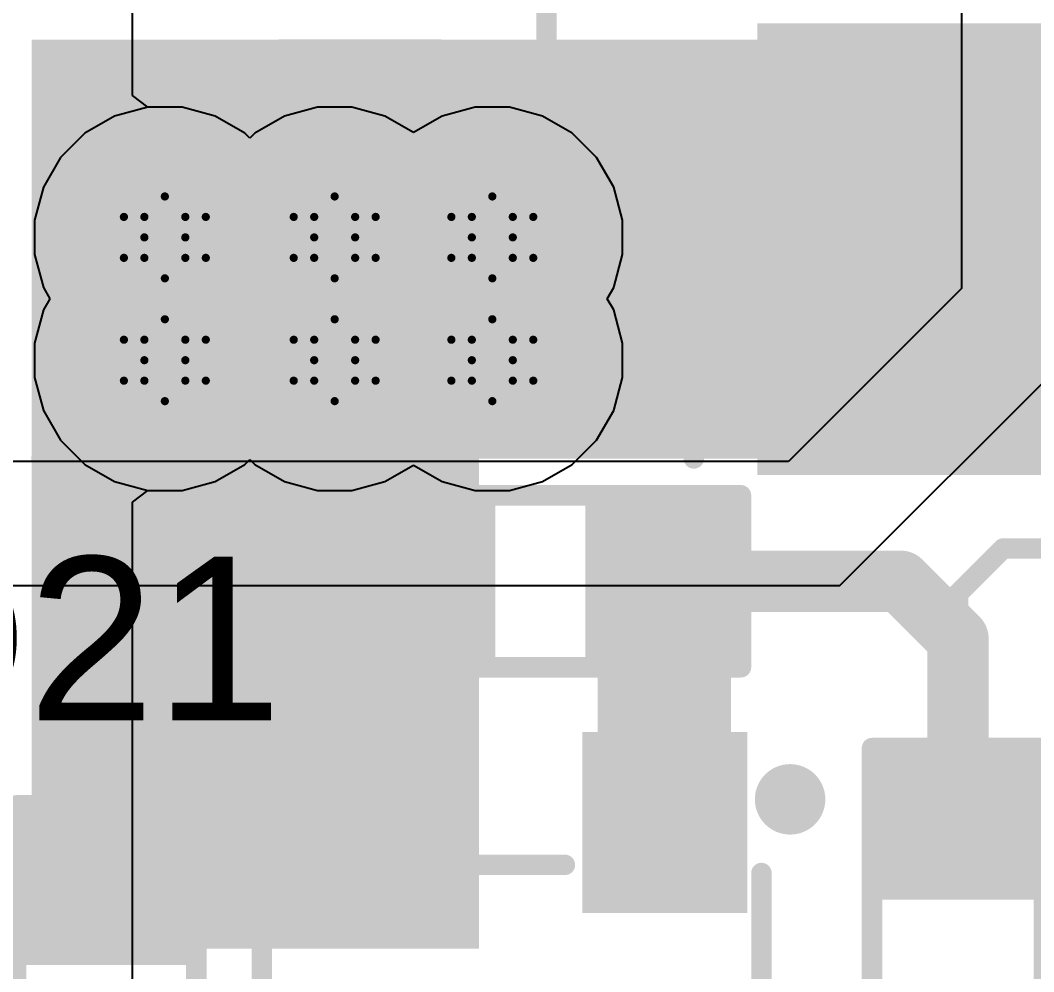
# Model space of a CAD drawing. Header units: inches. Extents: x -3 to 5437, y -3 to 5435.
# Drawn here: x 142.06 to 148.35, y 20.95 to 26.85 of the extents above; entities that cross this region are included whole.
import ezdxf

# ---------------------------------------------------------------- set-up
doc = ezdxf.new("R2010")
doc.units = ezdxf.units.IN
for name, color, linetype in [('Bottom Layer', 5, 'Continuous'), ('Drill Drawing', 1, 'Continuous'), ('GND', 16, 'Continuous'), ('PWR', 76, 'Continuous'), ('Top Layer', 1, 'Continuous'), ('Top Overlay', 2, 'Continuous'), ('Top Paste', 8, 'Continuous'), ('Top Solder', 216, 'Continuous'), ('Via Holes', 16, 'Continuous')]:
    doc.layers.add(name, color=color, linetype=linetype)
doc.styles.add('Arial', font='', dxfattribs={"height": 0.2})
doc.styles.get('Arial').set_extended_font_data('Arial')

# ---------------------------------------------------------------- blocks, each defined once
blk = doc.blocks.new('R___0603_262')
at = {"layer": 'Top Layer'}
for points in [[(-0.381, 0.4445), (-0.381, -0.4445), (-1.143, -0.4445), (-1.143, 0.4445)], [(1.143, 0.4445), (1.143, -0.4445), (0.381, -0.4445), (0.381, 0.4445)]]:
    blk.add_hatch(color=1, dxfattribs=at).paths.add_polyline_path(points)
at = {"layer": 'Top Paste'}
for points in [[(-0.381, 0.4445), (-0.381, -0.4445), (-1.143, -0.4445), (-1.143, 0.4445)], [(1.143, 0.4445), (1.143, -0.4445), (0.381, -0.4445), (0.381, 0.4445)]]:
    blk.add_hatch(color=8, dxfattribs=at).paths.add_polyline_path(points)
at = {"layer": 'Top Solder'}
for points in [[(-0.2794, 0.5461), (-0.2794, -0.5461), (-1.2446, -0.5461), (-1.2446, 0.5461)], [(1.2446, 0.5461), (1.2446, -0.5461), (0.2794, -0.5461), (0.2794, 0.5461)]]:
    blk.add_hatch(color=216, dxfattribs=at).paths.add_polyline_path(points)
at = {"layer": 'Top Overlay'}
for points in [[(-1.2192, -0.5334, 0.127, 0.127, 0), (-1.2192, 0.5334, 0.127, 0.127, 0)], [(1.2192, 0.5334, 0.127, 0.127, 0), (-1.2192, 0.5334, 0.127, 0.127, 0)], [(1.2192, -0.5334, 0.127, 0.127, 0), (1.2192, 0.5334, 0.127, 0.127, 0)], [(1.2192, -0.5334, 0.127, 0.127, 0), (-1.2192, -0.5334, 0.127, 0.127, 0)]]:
    blk.add_lwpolyline(points, format="xyseb", dxfattribs=at)
for points in [[(-1.25095, 0.5334, 0.0635, 0.0635, 1), (-1.18745, 0.5334, 0.0635, 0.0635, 1)], [(-1.25095, 0.5334, 0.0635, 0.0635, 1), (-1.18745, 0.5334, 0.0635, 0.0635, 1)], [(1.18745, 0.5334, 0.0635, 0.0635, 1), (1.25095, 0.5334, 0.0635, 0.0635, 1)], [(1.18745, 0.5334, 0.0635, 0.0635, 1), (1.25095, 0.5334, 0.0635, 0.0635, 1)], [(-1.25095, -0.5334, 0.0635, 0.0635, 1), (-1.18745, -0.5334, 0.0635, 0.0635, 1)], [(-1.25095, -0.5334, 0.0635, 0.0635, 1), (-1.18745, -0.5334, 0.0635, 0.0635, 1)], [(1.18745, -0.5334, 0.0635, 0.0635, 1), (1.25095, -0.5334, 0.0635, 0.0635, 1)], [(1.18745, -0.5334, 0.0635, 0.0635, 1), (1.25095, -0.5334, 0.0635, 0.0635, 1)]]:
    blk.add_lwpolyline(points, format="xyseb", close=True, dxfattribs=at)
blk = doc.blocks.new('S______B______380')
at = {"layer": 'Top Layer'}
for points in [[(-1.143, -0.4445), (-1.143, 0.4445), (-0.381, 0.4445), (-0.381, -0.4445)], [(0.381, -0.4445), (0.381, 0.4445), (1.143, 0.4445), (1.143, -0.4445)]]:
    blk.add_hatch(color=1, dxfattribs=at).paths.add_polyline_path(points)
at = {"layer": 'Top Paste'}
for points in [[(-1.143, -0.4445), (-1.143, 0.4445), (-0.381, 0.4445), (-0.381, -0.4445)], [(0.381, -0.4445), (0.381, 0.4445), (1.143, 0.4445), (1.143, -0.4445)]]:
    blk.add_hatch(color=8, dxfattribs=at).paths.add_polyline_path(points)
at = {"layer": 'Top Solder'}
for points in [[(-1.2446, -0.5461), (-1.2446, 0.5461), (-0.2794, 0.5461), (-0.2794, -0.5461)], [(0.2794, -0.5461), (0.2794, 0.5461), (1.2446, 0.5461), (1.2446, -0.5461)]]:
    blk.add_hatch(color=216, dxfattribs=at).paths.add_polyline_path(points)
at = {"layer": 'Top Overlay'}
for points in [[(-1.27, -0.5588, 0.127, 0.127, 0), (-1.27, 0.5588, 0.127, 0.127, 0)], [(1.27, 0.5588, 0.127, 0.127, 0), (-1.27, 0.5588, 0.127, 0.127, 0)], [(1.27, -0.5588, 0.127, 0.127, 0), (1.27, 0.5588, 0.127, 0.127, 0)], [(1.27, -0.5588, 0.127, 0.127, 0), (-1.27, -0.5588, 0.127, 0.127, 0)]]:
    blk.add_lwpolyline(points, format="xyseb", dxfattribs=at)
for points in [[(-1.30175, 0.5588, 0.0635, 0.0635, 1), (-1.23825, 0.5588, 0.0635, 0.0635, 1)], [(-1.30175, 0.5588, 0.0635, 0.0635, 1), (-1.23825, 0.5588, 0.0635, 0.0635, 1)], [(1.23825, 0.5588, 0.0635, 0.0635, 1), (1.30175, 0.5588, 0.0635, 0.0635, 1)], [(1.23825, 0.5588, 0.0635, 0.0635, 1), (1.30175, 0.5588, 0.0635, 0.0635, 1)], [(-1.30175, -0.5588, 0.0635, 0.0635, 1), (-1.23825, -0.5588, 0.0635, 0.0635, 1)], [(-1.30175, -0.5588, 0.0635, 0.0635, 1), (-1.23825, -0.5588, 0.0635, 0.0635, 1)], [(1.23825, -0.5588, 0.0635, 0.0635, 1), (1.30175, -0.5588, 0.0635, 0.0635, 1)], [(1.23825, -0.5588, 0.0635, 0.0635, 1), (1.30175, -0.5588, 0.0635, 0.0635, 1)]]:
    blk.add_lwpolyline(points, format="xyseb", close=True, dxfattribs=at)
blk = doc.blocks.new('RES_0603_390')
at = {"layer": 'Top Layer'}
for points in [[(-0.381, 0.4445), (-0.381, -0.4445), (-1.143, -0.4445), (-1.143, 0.4445)], [(1.143, 0.4445), (1.143, -0.4445), (0.381, -0.4445), (0.381, 0.4445)]]:
    blk.add_hatch(color=1, dxfattribs=at).paths.add_polyline_path(points)
at = {"layer": 'Top Paste'}
for points in [[(-0.381, 0.4445), (-0.381, -0.4445), (-1.143, -0.4445), (-1.143, 0.4445)], [(1.143, 0.4445), (1.143, -0.4445), (0.381, -0.4445), (0.381, 0.4445)]]:
    blk.add_hatch(color=8, dxfattribs=at).paths.add_polyline_path(points)
at = {"layer": 'Top Solder'}
for points in [[(-0.2794, 0.5461), (-0.2794, -0.5461), (-1.2446, -0.5461), (-1.2446, 0.5461)], [(1.2446, 0.5461), (1.2446, -0.5461), (0.2794, -0.5461), (0.2794, 0.5461)]]:
    blk.add_hatch(color=216, dxfattribs=at).paths.add_polyline_path(points)
at = {"layer": 'Top Overlay'}
for points in [[(-1.2446, 0.5334, 0.127, 0.127, 0), (-1.2446, -0.5334, 0.127, 0.127, 0)], [(1.2446, 0.5334, 0.127, 0.127, 0), (-1.2446, 0.5334, 0.127, 0.127, 0)], [(1.2446, 0.5334, 0.127, 0.127, 0), (1.2446, -0.5334, 0.127, 0.127, 0)], [(1.2446, -0.5334, 0.127, 0.127, 0), (-1.2446, -0.5334, 0.127, 0.127, 0)]]:
    blk.add_lwpolyline(points, format="xyseb", dxfattribs=at)
for points in [[(-1.27635, 0.5334, 0.0635, 0.0635, 1), (-1.21285, 0.5334, 0.0635, 0.0635, 1)], [(-1.27635, 0.5334, 0.0635, 0.0635, 1), (-1.21285, 0.5334, 0.0635, 0.0635, 1)], [(1.21285, 0.5334, 0.0635, 0.0635, 1), (1.27635, 0.5334, 0.0635, 0.0635, 1)], [(1.21285, 0.5334, 0.0635, 0.0635, 1), (1.27635, 0.5334, 0.0635, 0.0635, 1)], [(-1.27635, -0.5334, 0.0635, 0.0635, 1), (-1.21285, -0.5334, 0.0635, 0.0635, 1)], [(-1.27635, -0.5334, 0.0635, 0.0635, 1), (-1.21285, -0.5334, 0.0635, 0.0635, 1)], [(1.21285, -0.5334, 0.0635, 0.0635, 1), (1.27635, -0.5334, 0.0635, 0.0635, 1)], [(1.21285, -0.5334, 0.0635, 0.0635, 1), (1.27635, -0.5334, 0.0635, 0.0635, 1)]]:
    blk.add_lwpolyline(points, format="xyseb", close=True, dxfattribs=at)
blk = doc.blocks.new('SOT_23_394')
at = {"layer": 'Top Layer'}
for points in [[(-0.41, 1.46), (0.41, 1.46), (0.41, 0.54), (-0.41, 0.54)], [(-1.36, -0.54), (-0.54, -0.54), (-0.54, -1.46), (-1.36, -1.46)], [(0.54, -0.54), (1.36, -0.54), (1.36, -1.46), (0.54, -1.46)]]:
    blk.add_hatch(color=1, dxfattribs=at).paths.add_polyline_path(points)
at = {"layer": 'Top Paste'}
for points in [[(-0.41, 1.46), (0.41, 1.46), (0.41, 0.54), (-0.41, 0.54)], [(-1.36, -0.54), (-0.54, -0.54), (-0.54, -1.46), (-1.36, -1.46)], [(0.54, -0.54), (1.36, -0.54), (1.36, -1.46), (0.54, -1.46)]]:
    blk.add_hatch(color=8, dxfattribs=at).paths.add_polyline_path(points)
at = {"layer": 'Top Solder'}
for points in [[(-0.5116, 1.5616), (0.5116, 1.5616), (0.5116, 0.4384), (-0.5116, 0.4384)], [(-1.4616, -0.4384), (-0.4384, -0.4384), (-0.4384, -1.5616), (-1.4616, -1.5616)], [(0.4384, -0.4384), (1.4616, -0.4384), (1.4616, -1.5616), (0.4384, -1.5616)]]:
    blk.add_hatch(color=216, dxfattribs=at).paths.add_polyline_path(points)
at = {"layer": 'Top Overlay'}
for points in [[(-0.6096, 0.7366, 0.127, 0.127, 0), (-1.5494, 0.7366, 0.127, 0.127, 0)], [(-1.5494, 0.7366, 0.127, 0.127, 0), (-1.5494, -0.6858, 0.127, 0.127, 0)], [(1.5494, 0.7366, 0.127, 0.127, 0), (0.6096, 0.7366, 0.127, 0.127, 0)], [(1.5494, 0.7366, 0.127, 0.127, 0), (1.5494, -0.6858, 0.127, 0.127, 0)], [(0.3302, -0.7366, 0.127, 0.127, 0), (-0.3302, -0.7366, 0.127, 0.127, 0)]]:
    blk.add_lwpolyline(points, format="xyseb", dxfattribs=at)
for points in [[(-1.5812, 0.7366, 0.0635, 0.0635, 1), (-1.5176, 0.7366, 0.0635, 0.0635, 1)], [(-1.5812, 0.7366, 0.0635, 0.0635, 1), (-1.5176, 0.7366, 0.0635, 0.0635, 1)], [(-0.6413, 0.7366, 0.0635, 0.0635, 1), (-0.5778, 0.7366, 0.0635, 0.0635, 1)], [(0.5778, 0.7366, 0.0635, 0.0635, 1), (0.6413, 0.7366, 0.0635, 0.0635, 1)], [(1.5176, 0.7366, 0.0635, 0.0635, 1), (1.5812, 0.7366, 0.0635, 0.0635, 1)], [(1.5176, 0.7366, 0.0635, 0.0635, 1), (1.5812, 0.7366, 0.0635, 0.0635, 1)], [(-1.5812, -0.6858, 0.0635, 0.0635, 1), (-1.5176, -0.6858, 0.0635, 0.0635, 1)], [(1.5176, -0.6858, 0.0635, 0.0635, 1), (1.5812, -0.6858, 0.0635, 0.0635, 1)], [(-0.3619, -0.7366, 0.0635, 0.0635, 1), (-0.2984, -0.7366, 0.0635, 0.0635, 1)], [(0.2984, -0.7366, 0.0635, 0.0635, 1), (0.3619, -0.7366, 0.0635, 0.0635, 1)], [(-1.6356, -1.143, 0.254, 0.254, 1), (-1.8188, -1.143, 0.254, 0.254, 1)], [(-1.8823, -1.143, 0.127, 0.127, 1), (-1.7553, -1.143, 0.127, 0.127, 1)], [(-1.6991, -1.143, 0.127, 0.127, 1), (-1.5721, -1.143, 0.127, 0.127, 1)]]:
    blk.add_lwpolyline(points, format="xyseb", close=True, dxfattribs=at)
blk = doc.blocks.new('C__0603_473')
at = {"layer": 'Top Layer'}
for points in [[(-0.381, 0.4445), (-0.381, -0.4445), (-1.143, -0.4445), (-1.143, 0.4445)], [(1.143, 0.4445), (1.143, -0.4445), (0.381, -0.4445), (0.381, 0.4445)]]:
    blk.add_hatch(color=1, dxfattribs=at).paths.add_polyline_path(points)
at = {"layer": 'Top Paste'}
for points in [[(-0.381, 0.4445), (-0.381, -0.4445), (-1.143, -0.4445), (-1.143, 0.4445)], [(1.143, 0.4445), (1.143, -0.4445), (0.381, -0.4445), (0.381, 0.4445)]]:
    blk.add_hatch(color=8, dxfattribs=at).paths.add_polyline_path(points)
at = {"layer": 'Top Solder'}
for points in [[(-0.321, 0.5045), (-0.321, -0.5045), (-1.203, -0.5045), (-1.203, 0.5045)], [(1.203, 0.5045), (1.203, -0.5045), (0.321, -0.5045), (0.321, 0.5045)]]:
    blk.add_hatch(color=216, dxfattribs=at).paths.add_polyline_path(points)
at = {"layer": 'Top Overlay'}
for points in [[(-1.2446, 0.5334, 0.127, 0.127, 0), (-1.2446, -0.5334, 0.127, 0.127, 0)], [(-1.2446, 0.5334, 0.127, 0.127, 0), (-0.4572, 0.5334, 0.127, 0.127, 0)], [(0.4572, 0.5334, 0.127, 0.127, 0), (1.2446, 0.5334, 0.127, 0.127, 0)], [(1.2446, 0.5334, 0.127, 0.127, 0), (1.2446, -0.5334, 0.127, 0.127, 0)], [(-1.2446, -0.5334, 0.127, 0.127, 0), (-0.4572, -0.5334, 0.127, 0.127, 0)], [(0.4572, -0.5334, 0.127, 0.127, 0), (1.2446, -0.5334, 0.127, 0.127, 0)]]:
    blk.add_lwpolyline(points, format="xyseb", dxfattribs=at)
for points in [[(-1.2764, 0.5334, 0.0635, 0.0635, 1), (-1.2128, 0.5334, 0.0635, 0.0635, 1)], [(-1.2764, 0.5334, 0.0635, 0.0635, 1), (-1.2128, 0.5334, 0.0635, 0.0635, 1)], [(-0.4889, 0.5334, 0.0635, 0.0635, 1), (-0.4254, 0.5334, 0.0635, 0.0635, 1)], [(0.4254, 0.5334, 0.0635, 0.0635, 1), (0.4889, 0.5334, 0.0635, 0.0635, 1)], [(1.2128, 0.5334, 0.0635, 0.0635, 1), (1.2764, 0.5334, 0.0635, 0.0635, 1)], [(1.2128, 0.5334, 0.0635, 0.0635, 1), (1.2764, 0.5334, 0.0635, 0.0635, 1)], [(-1.2764, -0.5334, 0.0635, 0.0635, 1), (-1.2128, -0.5334, 0.0635, 0.0635, 1)], [(-1.2764, -0.5334, 0.0635, 0.0635, 1), (-1.2128, -0.5334, 0.0635, 0.0635, 1)], [(-0.4889, -0.5334, 0.0635, 0.0635, 1), (-0.4254, -0.5334, 0.0635, 0.0635, 1)], [(0.4254, -0.5334, 0.0635, 0.0635, 1), (0.4889, -0.5334, 0.0635, 0.0635, 1)], [(1.2128, -0.5334, 0.0635, 0.0635, 1), (1.2764, -0.5334, 0.0635, 0.0635, 1)], [(1.2128, -0.5334, 0.0635, 0.0635, 1), (1.2764, -0.5334, 0.0635, 0.0635, 1)]]:
    blk.add_lwpolyline(points, format="xyseb", close=True, dxfattribs=at)
blk = doc.blocks.new('RVT1E100M0405__475')
at = {"layer": 'Top Layer'}
blk.add_hatch(color=1, dxfattribs=at).paths.add_polyline_path([(-3.1, 0.8), (-0.5, 0.8), (-0.5, -0.8), (-3.1, -0.8)])
at = {"layer": 'Top Paste'}
blk.add_hatch(color=8, dxfattribs=at).paths.add_polyline_path([(-3.1, 0.8), (-0.5, 0.8), (-0.5, -0.8), (-3.1, -0.8)])
at = {"layer": 'Top Solder'}
blk.add_hatch(color=216, dxfattribs=at).paths.add_polyline_path([(-3.2016, 0.9016), (-0.3984, 0.9016), (-0.3984, -0.9016), (-3.2016, -0.9016)])
at = {"layer": 'Top Overlay'}
for points in [[(-0.9398, 2.2098, 0.127, 0.127, 0), (-2.1145, 1.0351, 0.127, 0.127, 0)], [(-0.9398, 2.2098, 0.127, 0.127, 0), (2.159, 2.2098, 0.127, 0.127, 0)], [(-2.7432, 1.651, 0.127, 0.127, 0), (-2.7432, 0.9398, 0.127, 0.127, 0)], [(-3.0988, 1.2954, 0.127, 0.127, 0), (-2.3876, 1.2954, 0.127, 0.127, 0)], [(-2.1145, 1.0351, 0.127, 0.127, 0), (-2.1145, 0.889, 0.127, 0.127, 0)]]:
    blk.add_lwpolyline(points, format="xyseb", dxfattribs=at)
for points in [[(-0.9715, 2.2098, 0.0635, 0.0635, 1), (-0.908, 2.2098, 0.0635, 0.0635, 1)], [(-0.9715, 2.2098, 0.0635, 0.0635, 1), (-0.908, 2.2098, 0.0635, 0.0635, 1)], [(-2.775, 1.651, 0.0635, 0.0635, 1), (-2.7115, 1.651, 0.0635, 0.0635, 1)], [(-3.1305, 1.2954, 0.0635, 0.0635, 1), (-3.0671, 1.2954, 0.0635, 0.0635, 1)], [(-2.4194, 1.2954, 0.0635, 0.0635, 1), (-2.3559, 1.2954, 0.0635, 0.0635, 1)], [(-2.1463, 1.0351, 0.0635, 0.0635, 1), (-2.0828, 1.0351, 0.0635, 0.0635, 1)], [(-2.1463, 1.0351, 0.0635, 0.0635, 1), (-2.0828, 1.0351, 0.0635, 0.0635, 1)], [(-2.775, 0.9398, 0.0635, 0.0635, 1), (-2.7115, 0.9398, 0.0635, 0.0635, 1)], [(-2.1463, 0.889, 0.0635, 0.0635, 1), (-2.0828, 0.889, 0.0635, 0.0635, 1)]]:
    blk.add_lwpolyline(points, format="xyseb", close=True, dxfattribs=at)

msp = doc.modelspace()

# ---------------------------------------------------------------- hatches: boundary and pattern name
at = {"layer": 'Bottom Layer'}
h = msp.add_hatch(color=5, dxfattribs=at)
edge = h.paths.add_edge_path()
edge.add_arc((142.9555, 25.5025), 0.3, 0, 360)
h = msp.add_hatch(color=5, dxfattribs=at)
edge = h.paths.add_edge_path()
edge.add_arc((144.0089, 25.5025), 0.3, 0, 360)
h = msp.add_hatch(color=5, dxfattribs=at)
edge = h.paths.add_edge_path()
edge.add_arc((144.9868, 25.5025), 0.3, 0, 360)
h = msp.add_hatch(color=5, dxfattribs=at)
edge = h.paths.add_edge_path()
edge.add_arc((142.9555, 24.7405), 0.3, 0, 360)
h = msp.add_hatch(color=5, dxfattribs=at)
edge = h.paths.add_edge_path()
edge.add_arc((144.0089, 24.7405), 0.3, 0, 360)
h = msp.add_hatch(color=5, dxfattribs=at)
edge = h.paths.add_edge_path()
edge.add_arc((144.9868, 24.7405), 0.3, 0, 360)
at = {"layer": 'GND'}
h = msp.add_hatch(color=16, dxfattribs=at)
edge = h.paths.add_edge_path()
edge.add_arc((142.9555, 25.5025), 0.3, 0, 360)
h = msp.add_hatch(color=16, dxfattribs=at)
edge = h.paths.add_edge_path()
edge.add_arc((144.0089, 25.5025), 0.3, 0, 360)
h = msp.add_hatch(color=16, dxfattribs=at)
edge = h.paths.add_edge_path()
edge.add_arc((144.9868, 25.5025), 0.3, 0, 360)
h = msp.add_hatch(color=16, dxfattribs=at)
edge = h.paths.add_edge_path()
edge.add_arc((142.9555, 24.7405), 0.3, 0, 360)
h = msp.add_hatch(color=16, dxfattribs=at)
edge = h.paths.add_edge_path()
edge.add_arc((144.0089, 24.7405), 0.3, 0, 360)
h = msp.add_hatch(color=16, dxfattribs=at)
edge = h.paths.add_edge_path()
edge.add_arc((144.9868, 24.7405), 0.3, 0, 360)
at = {"layer": 'PWR'}
h = msp.add_hatch(color=76, dxfattribs=at)
edge = h.paths.add_edge_path()
edge.add_arc((142.9555, 25.5025), 0.3, 0, 360)
h = msp.add_hatch(color=76, dxfattribs=at)
edge = h.paths.add_edge_path()
edge.add_arc((144.0089, 25.5025), 0.3, 0, 360)
h = msp.add_hatch(color=76, dxfattribs=at)
edge = h.paths.add_edge_path()
edge.add_arc((144.9868, 25.5025), 0.3, 0, 360)
h = msp.add_hatch(color=76, dxfattribs=at)
edge = h.paths.add_edge_path()
edge.add_arc((142.9555, 24.7405), 0.3, 0, 360)
h = msp.add_hatch(color=76, dxfattribs=at)
edge = h.paths.add_edge_path()
edge.add_arc((144.0089, 24.7405), 0.3, 0, 360)
h = msp.add_hatch(color=76, dxfattribs=at)
edge = h.paths.add_edge_path()
edge.add_arc((144.9868, 24.7405), 0.3, 0, 360)
at = {"layer": 'Top Layer'}
for points in [[(142.13, 24.1297), (148.3325, 24.1297), (148.3325, 26.7297), (142.13, 26.7297)], [(142.13, 21.0897), (144.9036, 21.0897), (144.9036, 26.6709), (142.13, 26.6709)], [(145.6402, 21.4131), (146.4668, 21.4131), (146.4668, 23.8134), (145.6402, 23.8134)]]:
    msp.add_hatch(color=1, dxfattribs=at).paths.add_polyline_path(points)
h = msp.add_hatch(color=1, dxfattribs=at)
edge = h.paths.add_edge_path()
edge.add_arc((142.9555, 25.5025), 0.3, 0, 360)
h = msp.add_hatch(color=1, dxfattribs=at)
edge = h.paths.add_edge_path()
edge.add_arc((144.0089, 25.5025), 0.3, 0, 360)
h = msp.add_hatch(color=1, dxfattribs=at)
edge = h.paths.add_edge_path()
edge.add_arc((144.9868, 25.5025), 0.3, 0, 360)
h = msp.add_hatch(color=1, dxfattribs=at)
edge = h.paths.add_edge_path()
edge.add_arc((142.9555, 24.7405), 0.3, 0, 360)
h = msp.add_hatch(color=1, dxfattribs=at)
edge = h.paths.add_edge_path()
edge.add_arc((144.0089, 24.7405), 0.3, 0, 360)
h = msp.add_hatch(color=1, dxfattribs=at)
edge = h.paths.add_edge_path()
edge.add_arc((144.9868, 24.7405), 0.3, 0, 360)
at = {"layer": 'Via Holes'}
h = msp.add_hatch(color=7, dxfattribs=at)
edge = h.paths.add_edge_path()
edge.add_arc((142.9555, 25.5025), 0.15, 0, 360)
h = msp.add_hatch(color=7, dxfattribs=at)
edge = h.paths.add_edge_path()
edge.add_arc((144.0089, 25.5025), 0.15, 0, 360)
h = msp.add_hatch(color=7, dxfattribs=at)
edge = h.paths.add_edge_path()
edge.add_arc((144.9868, 25.5025), 0.15, 0, 360)
h = msp.add_hatch(color=7, dxfattribs=at)
edge = h.paths.add_edge_path()
edge.add_arc((142.9555, 24.7405), 0.15, 0, 360)
h = msp.add_hatch(color=7, dxfattribs=at)
edge = h.paths.add_edge_path()
edge.add_arc((144.0089, 24.7405), 0.15, 0, 360)
h = msp.add_hatch(color=7, dxfattribs=at)
edge = h.paths.add_edge_path()
edge.add_arc((144.9868, 24.7405), 0.15, 0, 360)

# ---------------------------------------------------------------- linework, layer by layer
at = {"layer": 'Bottom Layer'}
for p, q in [((142.7546, 26.3831), (142.7546, 33.7392)), ((142.8492, 26.3105), (142.7546, 26.3831)), ((143.0619, 26.3105), (142.8492, 26.3105)), ((143.2674, 26.2554), (143.0619, 26.3105)), ((143.9025, 26.3105), (143.697, 26.2554)), ((144.1152, 26.3105), (143.9025, 26.3105)), ((144.3207, 26.2554), (144.1152, 26.3105)), ((144.8804, 26.3105), (144.6749, 26.2554)), ((145.0931, 26.3105), (144.8804, 26.3105)), ((145.2986, 26.2554), (145.0931, 26.3105)), ((143.4517, 26.149), (143.2674, 26.2554)), ((143.697, 26.2554), (143.5127, 26.149)), ((144.4978, 26.1532), (144.3207, 26.2554)), ((144.6749, 26.2554), (144.4978, 26.1532)), ((145.4829, 26.149), (145.2986, 26.2554)), ((143.4822, 26.1185), (143.4517, 26.149)), ((143.5127, 26.149), (143.4822, 26.1185)), ((145.6333, 25.9986), (145.4829, 26.149)), ((145.7397, 25.8144), (145.6333, 25.9986)), ((145.7948, 25.6088), (145.7397, 25.8144)), ((145.7948, 25.3961), (145.7948, 25.6088)), ((145.7397, 25.1906), (145.7948, 25.3961)), ((145.6998, 25.1215), (145.7397, 25.1906)), ((145.7397, 25.0524), (145.6998, 25.1215)), ((145.7948, 24.8468), (145.7397, 25.0524)), ((145.7948, 24.6341), (145.7948, 24.8468)), ((145.7397, 24.4286), (145.7948, 24.6341)), ((145.6333, 24.2444), (145.7397, 24.4286)), ((145.4829, 24.0939), (145.6333, 24.2444)), ((143.2674, 23.9875), (143.4517, 24.0939)), ((143.4517, 24.0939), (143.4822, 24.1245)), ((143.4822, 24.1245), (143.5127, 24.0939)), ((143.5127, 24.0939), (143.697, 23.9875)), ((144.3207, 23.9875), (144.4978, 24.0898)), ((144.4978, 24.0898), (144.6749, 23.9875)), ((145.2986, 23.9875), (145.4829, 24.0939)), ((143.0619, 23.9325), (143.2674, 23.9875)), ((143.697, 23.9875), (143.9025, 23.9325)), ((144.1152, 23.9325), (144.3207, 23.9875)), ((144.6749, 23.9875), (144.8804, 23.9325)), ((145.0931, 23.9325), (145.2986, 23.9875)), ((142.7546, 23.8599), (142.8492, 23.9325)), ((142.8492, 23.9325), (143.0619, 23.9325)), ((143.9025, 23.9325), (144.1152, 23.9325)), ((144.8804, 23.9325), (145.0931, 23.9325)), ((142.7546, 19.2513), (142.7546, 23.8599))]:
    msp.add_line(p, q, dxfattribs=at)
at = {"layer": 'Drill Drawing'}
for points in [[(142.8285, 25.6295, 0.0508, 0.0508, 0), (142.9555, 25.7565, 0.0508, 0.0508, 0)], [(142.9555, 25.7565, 0.0508, 0.0508, 0), (143.0825, 25.6295, 0.0508, 0.0508, 0)], [(143.8819, 25.6295, 0.0508, 0.0508, 0), (144.0089, 25.7565, 0.0508, 0.0508, 0)], [(144.0089, 25.7565, 0.0508, 0.0508, 0), (144.1359, 25.6295, 0.0508, 0.0508, 0)], [(144.8598, 25.6295, 0.0508, 0.0508, 0), (144.9868, 25.7565, 0.0508, 0.0508, 0)], [(144.9868, 25.7565, 0.0508, 0.0508, 0), (145.1138, 25.6295, 0.0508, 0.0508, 0)], [(142.7015, 25.6295, 0.0508, 0.0508, 0), (142.8285, 25.5025, 0.0508, 0.0508, 0)], [(142.7015, 25.6295, 0.0508, 0.0508, 0), (142.8285, 25.6295, 0.0508, 0.0508, 0)], [(143.0825, 25.6295, 0.0508, 0.0508, 0), (143.2095, 25.6295, 0.0508, 0.0508, 0)], [(143.0825, 25.5025, 0.0508, 0.0508, 0), (143.2095, 25.6295, 0.0508, 0.0508, 0)], [(143.7549, 25.6295, 0.0508, 0.0508, 0), (143.8819, 25.5025, 0.0508, 0.0508, 0)], [(143.7549, 25.6295, 0.0508, 0.0508, 0), (143.8819, 25.6295, 0.0508, 0.0508, 0)], [(144.1359, 25.6295, 0.0508, 0.0508, 0), (144.2629, 25.6295, 0.0508, 0.0508, 0)], [(144.1359, 25.5025, 0.0508, 0.0508, 0), (144.2629, 25.6295, 0.0508, 0.0508, 0)], [(144.7328, 25.6295, 0.0508, 0.0508, 0), (144.8598, 25.5025, 0.0508, 0.0508, 0)], [(144.7328, 25.6295, 0.0508, 0.0508, 0), (144.8598, 25.6295, 0.0508, 0.0508, 0)], [(145.1138, 25.6295, 0.0508, 0.0508, 0), (145.2408, 25.6295, 0.0508, 0.0508, 0)], [(145.1138, 25.5025, 0.0508, 0.0508, 0), (145.2408, 25.6295, 0.0508, 0.0508, 0)], [(142.7015, 25.3755, 0.0508, 0.0508, 0), (142.8285, 25.5025, 0.0508, 0.0508, 0)], [(143.0825, 25.5025, 0.0508, 0.0508, 0), (143.2095, 25.3755, 0.0508, 0.0508, 0)], [(143.7549, 25.3755, 0.0508, 0.0508, 0), (143.8819, 25.5025, 0.0508, 0.0508, 0)], [(144.1359, 25.5025, 0.0508, 0.0508, 0), (144.2629, 25.3755, 0.0508, 0.0508, 0)], [(144.7328, 25.3755, 0.0508, 0.0508, 0), (144.8598, 25.5025, 0.0508, 0.0508, 0)], [(145.1138, 25.5025, 0.0508, 0.0508, 0), (145.2408, 25.3755, 0.0508, 0.0508, 0)], [(142.7015, 25.3755, 0.0508, 0.0508, 0), (142.8285, 25.3755, 0.0508, 0.0508, 0)], [(142.8285, 25.3755, 0.0508, 0.0508, 0), (142.9555, 25.2485, 0.0508, 0.0508, 0)], [(142.9555, 25.2485, 0.0508, 0.0508, 0), (143.0825, 25.3755, 0.0508, 0.0508, 0)], [(143.0825, 25.3755, 0.0508, 0.0508, 0), (143.2095, 25.3755, 0.0508, 0.0508, 0)], [(143.7549, 25.3755, 0.0508, 0.0508, 0), (143.8819, 25.3755, 0.0508, 0.0508, 0)], [(143.8819, 25.3755, 0.0508, 0.0508, 0), (144.0089, 25.2485, 0.0508, 0.0508, 0)], [(144.0089, 25.2485, 0.0508, 0.0508, 0), (144.1359, 25.3755, 0.0508, 0.0508, 0)], [(144.1359, 25.3755, 0.0508, 0.0508, 0), (144.2629, 25.3755, 0.0508, 0.0508, 0)], [(144.7328, 25.3755, 0.0508, 0.0508, 0), (144.8598, 25.3755, 0.0508, 0.0508, 0)], [(144.8598, 25.3755, 0.0508, 0.0508, 0), (144.9868, 25.2485, 0.0508, 0.0508, 0)], [(144.9868, 25.2485, 0.0508, 0.0508, 0), (145.1138, 25.3755, 0.0508, 0.0508, 0)], [(145.1138, 25.3755, 0.0508, 0.0508, 0), (145.2408, 25.3755, 0.0508, 0.0508, 0)], [(142.8285, 24.8675, 0.0508, 0.0508, 0), (142.9555, 24.9945, 0.0508, 0.0508, 0)], [(142.9555, 24.9945, 0.0508, 0.0508, 0), (143.0825, 24.8675, 0.0508, 0.0508, 0)], [(143.8819, 24.8675, 0.0508, 0.0508, 0), (144.0089, 24.9945, 0.0508, 0.0508, 0)], [(144.0089, 24.9945, 0.0508, 0.0508, 0), (144.1359, 24.8675, 0.0508, 0.0508, 0)], [(144.8598, 24.8675, 0.0508, 0.0508, 0), (144.9868, 24.9945, 0.0508, 0.0508, 0)], [(144.9868, 24.9945, 0.0508, 0.0508, 0), (145.1138, 24.8675, 0.0508, 0.0508, 0)], [(142.7015, 24.8675, 0.0508, 0.0508, 0), (142.8285, 24.7405, 0.0508, 0.0508, 0)], [(142.7015, 24.8675, 0.0508, 0.0508, 0), (142.8285, 24.8675, 0.0508, 0.0508, 0)], [(143.0825, 24.8675, 0.0508, 0.0508, 0), (143.2095, 24.8675, 0.0508, 0.0508, 0)], [(143.0825, 24.7405, 0.0508, 0.0508, 0), (143.2095, 24.8675, 0.0508, 0.0508, 0)], [(143.7549, 24.8675, 0.0508, 0.0508, 0), (143.8819, 24.7405, 0.0508, 0.0508, 0)], [(143.7549, 24.8675, 0.0508, 0.0508, 0), (143.8819, 24.8675, 0.0508, 0.0508, 0)], [(144.1359, 24.8675, 0.0508, 0.0508, 0), (144.2629, 24.8675, 0.0508, 0.0508, 0)], [(144.1359, 24.7405, 0.0508, 0.0508, 0), (144.2629, 24.8675, 0.0508, 0.0508, 0)], [(144.7328, 24.8675, 0.0508, 0.0508, 0), (144.8598, 24.7405, 0.0508, 0.0508, 0)], [(144.7328, 24.8675, 0.0508, 0.0508, 0), (144.8598, 24.8675, 0.0508, 0.0508, 0)], [(145.1138, 24.8675, 0.0508, 0.0508, 0), (145.2408, 24.8675, 0.0508, 0.0508, 0)], [(145.1138, 24.7405, 0.0508, 0.0508, 0), (145.2408, 24.8675, 0.0508, 0.0508, 0)], [(142.7015, 24.6135, 0.0508, 0.0508, 0), (142.8285, 24.7405, 0.0508, 0.0508, 0)], [(143.0825, 24.7405, 0.0508, 0.0508, 0), (143.2095, 24.6135, 0.0508, 0.0508, 0)], [(143.7549, 24.6135, 0.0508, 0.0508, 0), (143.8819, 24.7405, 0.0508, 0.0508, 0)], [(144.1359, 24.7405, 0.0508, 0.0508, 0), (144.2629, 24.6135, 0.0508, 0.0508, 0)], [(144.7328, 24.6135, 0.0508, 0.0508, 0), (144.8598, 24.7405, 0.0508, 0.0508, 0)], [(145.1138, 24.7405, 0.0508, 0.0508, 0), (145.2408, 24.6135, 0.0508, 0.0508, 0)], [(142.7015, 24.6135, 0.0508, 0.0508, 0), (142.8285, 24.6135, 0.0508, 0.0508, 0)], [(142.8285, 24.6135, 0.0508, 0.0508, 0), (142.9555, 24.4865, 0.0508, 0.0508, 0)], [(142.9555, 24.4865, 0.0508, 0.0508, 0), (143.0825, 24.6135, 0.0508, 0.0508, 0)], [(143.0825, 24.6135, 0.0508, 0.0508, 0), (143.2095, 24.6135, 0.0508, 0.0508, 0)], [(143.7549, 24.6135, 0.0508, 0.0508, 0), (143.8819, 24.6135, 0.0508, 0.0508, 0)], [(143.8819, 24.6135, 0.0508, 0.0508, 0), (144.0089, 24.4865, 0.0508, 0.0508, 0)], [(144.0089, 24.4865, 0.0508, 0.0508, 0), (144.1359, 24.6135, 0.0508, 0.0508, 0)], [(144.1359, 24.6135, 0.0508, 0.0508, 0), (144.2629, 24.6135, 0.0508, 0.0508, 0)], [(144.7328, 24.6135, 0.0508, 0.0508, 0), (144.8598, 24.6135, 0.0508, 0.0508, 0)], [(144.8598, 24.6135, 0.0508, 0.0508, 0), (144.9868, 24.4865, 0.0508, 0.0508, 0)], [(144.9868, 24.4865, 0.0508, 0.0508, 0), (145.1138, 24.6135, 0.0508, 0.0508, 0)], [(145.1138, 24.6135, 0.0508, 0.0508, 0), (145.2408, 24.6135, 0.0508, 0.0508, 0)]]:
    msp.add_lwpolyline(points, format="xyseb", dxfattribs=at)
for points in [[(142.9428, 25.7565, 0.0254, 0.0254, 1), (142.9682, 25.7565, 0.0254, 0.0254, 1)], [(142.9428, 25.7565, 0.0254, 0.0254, 1), (142.9682, 25.7565, 0.0254, 0.0254, 1)], [(143.9962, 25.7565, 0.0254, 0.0254, 1), (144.0216, 25.7565, 0.0254, 0.0254, 1)], [(143.9962, 25.7565, 0.0254, 0.0254, 1), (144.0216, 25.7565, 0.0254, 0.0254, 1)], [(144.9741, 25.7565, 0.0254, 0.0254, 1), (144.9995, 25.7565, 0.0254, 0.0254, 1)], [(144.9741, 25.7565, 0.0254, 0.0254, 1), (144.9995, 25.7565, 0.0254, 0.0254, 1)], [(142.6888, 25.6295, 0.0254, 0.0254, 1), (142.7142, 25.6295, 0.0254, 0.0254, 1)], [(142.6888, 25.6295, 0.0254, 0.0254, 1), (142.7142, 25.6295, 0.0254, 0.0254, 1)], [(142.8158, 25.6295, 0.0254, 0.0254, 1), (142.8412, 25.6295, 0.0254, 0.0254, 1)], [(142.8158, 25.6295, 0.0254, 0.0254, 1), (142.8412, 25.6295, 0.0254, 0.0254, 1)], [(143.0698, 25.6295, 0.0254, 0.0254, 1), (143.0952, 25.6295, 0.0254, 0.0254, 1)], [(143.0698, 25.6295, 0.0254, 0.0254, 1), (143.0952, 25.6295, 0.0254, 0.0254, 1)], [(143.1968, 25.6295, 0.0254, 0.0254, 1), (143.2222, 25.6295, 0.0254, 0.0254, 1)], [(143.1968, 25.6295, 0.0254, 0.0254, 1), (143.2222, 25.6295, 0.0254, 0.0254, 1)], [(143.7422, 25.6295, 0.0254, 0.0254, 1), (143.7676, 25.6295, 0.0254, 0.0254, 1)], [(143.7422, 25.6295, 0.0254, 0.0254, 1), (143.7676, 25.6295, 0.0254, 0.0254, 1)], [(143.8692, 25.6295, 0.0254, 0.0254, 1), (143.8946, 25.6295, 0.0254, 0.0254, 1)], [(143.8692, 25.6295, 0.0254, 0.0254, 1), (143.8946, 25.6295, 0.0254, 0.0254, 1)], [(144.1232, 25.6295, 0.0254, 0.0254, 1), (144.1486, 25.6295, 0.0254, 0.0254, 1)], [(144.1232, 25.6295, 0.0254, 0.0254, 1), (144.1486, 25.6295, 0.0254, 0.0254, 1)], [(144.2502, 25.6295, 0.0254, 0.0254, 1), (144.2756, 25.6295, 0.0254, 0.0254, 1)], [(144.2502, 25.6295, 0.0254, 0.0254, 1), (144.2756, 25.6295, 0.0254, 0.0254, 1)], [(144.7201, 25.6295, 0.0254, 0.0254, 1), (144.7455, 25.6295, 0.0254, 0.0254, 1)], [(144.7201, 25.6295, 0.0254, 0.0254, 1), (144.7455, 25.6295, 0.0254, 0.0254, 1)], [(144.8471, 25.6295, 0.0254, 0.0254, 1), (144.8725, 25.6295, 0.0254, 0.0254, 1)], [(144.8471, 25.6295, 0.0254, 0.0254, 1), (144.8725, 25.6295, 0.0254, 0.0254, 1)], [(145.1011, 25.6295, 0.0254, 0.0254, 1), (145.1265, 25.6295, 0.0254, 0.0254, 1)], [(145.1011, 25.6295, 0.0254, 0.0254, 1), (145.1265, 25.6295, 0.0254, 0.0254, 1)], [(145.2281, 25.6295, 0.0254, 0.0254, 1), (145.2535, 25.6295, 0.0254, 0.0254, 1)], [(145.2281, 25.6295, 0.0254, 0.0254, 1), (145.2535, 25.6295, 0.0254, 0.0254, 1)], [(142.8158, 25.5025, 0.0254, 0.0254, 1), (142.8412, 25.5025, 0.0254, 0.0254, 1)], [(142.8158, 25.5025, 0.0254, 0.0254, 1), (142.8412, 25.5025, 0.0254, 0.0254, 1)], [(143.0698, 25.5025, 0.0254, 0.0254, 1), (143.0952, 25.5025, 0.0254, 0.0254, 1)], [(143.0698, 25.5025, 0.0254, 0.0254, 1), (143.0952, 25.5025, 0.0254, 0.0254, 1)], [(143.8692, 25.5025, 0.0254, 0.0254, 1), (143.8946, 25.5025, 0.0254, 0.0254, 1)], [(143.8692, 25.5025, 0.0254, 0.0254, 1), (143.8946, 25.5025, 0.0254, 0.0254, 1)], [(144.1232, 25.5025, 0.0254, 0.0254, 1), (144.1486, 25.5025, 0.0254, 0.0254, 1)], [(144.1232, 25.5025, 0.0254, 0.0254, 1), (144.1486, 25.5025, 0.0254, 0.0254, 1)], [(144.8471, 25.5025, 0.0254, 0.0254, 1), (144.8725, 25.5025, 0.0254, 0.0254, 1)], [(144.8471, 25.5025, 0.0254, 0.0254, 1), (144.8725, 25.5025, 0.0254, 0.0254, 1)], [(145.1011, 25.5025, 0.0254, 0.0254, 1), (145.1265, 25.5025, 0.0254, 0.0254, 1)], [(145.1011, 25.5025, 0.0254, 0.0254, 1), (145.1265, 25.5025, 0.0254, 0.0254, 1)], [(142.6888, 25.3755, 0.0254, 0.0254, 1), (142.7142, 25.3755, 0.0254, 0.0254, 1)], [(142.6888, 25.3755, 0.0254, 0.0254, 1), (142.7142, 25.3755, 0.0254, 0.0254, 1)], [(142.8158, 25.3755, 0.0254, 0.0254, 1), (142.8412, 25.3755, 0.0254, 0.0254, 1)], [(142.8158, 25.3755, 0.0254, 0.0254, 1), (142.8412, 25.3755, 0.0254, 0.0254, 1)], [(143.0698, 25.3755, 0.0254, 0.0254, 1), (143.0952, 25.3755, 0.0254, 0.0254, 1)], [(143.0698, 25.3755, 0.0254, 0.0254, 1), (143.0952, 25.3755, 0.0254, 0.0254, 1)], [(143.1968, 25.3755, 0.0254, 0.0254, 1), (143.2222, 25.3755, 0.0254, 0.0254, 1)], [(143.1968, 25.3755, 0.0254, 0.0254, 1), (143.2222, 25.3755, 0.0254, 0.0254, 1)], [(143.7422, 25.3755, 0.0254, 0.0254, 1), (143.7676, 25.3755, 0.0254, 0.0254, 1)], [(143.7422, 25.3755, 0.0254, 0.0254, 1), (143.7676, 25.3755, 0.0254, 0.0254, 1)], [(143.8692, 25.3755, 0.0254, 0.0254, 1), (143.8946, 25.3755, 0.0254, 0.0254, 1)], [(143.8692, 25.3755, 0.0254, 0.0254, 1), (143.8946, 25.3755, 0.0254, 0.0254, 1)], [(144.1232, 25.3755, 0.0254, 0.0254, 1), (144.1486, 25.3755, 0.0254, 0.0254, 1)], [(144.1232, 25.3755, 0.0254, 0.0254, 1), (144.1486, 25.3755, 0.0254, 0.0254, 1)], [(144.2502, 25.3755, 0.0254, 0.0254, 1), (144.2756, 25.3755, 0.0254, 0.0254, 1)], [(144.2502, 25.3755, 0.0254, 0.0254, 1), (144.2756, 25.3755, 0.0254, 0.0254, 1)], [(144.7201, 25.3755, 0.0254, 0.0254, 1), (144.7455, 25.3755, 0.0254, 0.0254, 1)], [(144.7201, 25.3755, 0.0254, 0.0254, 1), (144.7455, 25.3755, 0.0254, 0.0254, 1)], [(144.8471, 25.3755, 0.0254, 0.0254, 1), (144.8725, 25.3755, 0.0254, 0.0254, 1)], [(144.8471, 25.3755, 0.0254, 0.0254, 1), (144.8725, 25.3755, 0.0254, 0.0254, 1)], [(145.1011, 25.3755, 0.0254, 0.0254, 1), (145.1265, 25.3755, 0.0254, 0.0254, 1)], [(145.1011, 25.3755, 0.0254, 0.0254, 1), (145.1265, 25.3755, 0.0254, 0.0254, 1)], [(145.2281, 25.3755, 0.0254, 0.0254, 1), (145.2535, 25.3755, 0.0254, 0.0254, 1)], [(145.2281, 25.3755, 0.0254, 0.0254, 1), (145.2535, 25.3755, 0.0254, 0.0254, 1)], [(142.9428, 25.2485, 0.0254, 0.0254, 1), (142.9682, 25.2485, 0.0254, 0.0254, 1)], [(142.9428, 25.2485, 0.0254, 0.0254, 1), (142.9682, 25.2485, 0.0254, 0.0254, 1)], [(143.9962, 25.2485, 0.0254, 0.0254, 1), (144.0216, 25.2485, 0.0254, 0.0254, 1)], [(143.9962, 25.2485, 0.0254, 0.0254, 1), (144.0216, 25.2485, 0.0254, 0.0254, 1)], [(144.9741, 25.2485, 0.0254, 0.0254, 1), (144.9995, 25.2485, 0.0254, 0.0254, 1)], [(144.9741, 25.2485, 0.0254, 0.0254, 1), (144.9995, 25.2485, 0.0254, 0.0254, 1)], [(142.9428, 24.9945, 0.0254, 0.0254, 1), (142.9682, 24.9945, 0.0254, 0.0254, 1)], [(142.9428, 24.9945, 0.0254, 0.0254, 1), (142.9682, 24.9945, 0.0254, 0.0254, 1)], [(143.9962, 24.9945, 0.0254, 0.0254, 1), (144.0216, 24.9945, 0.0254, 0.0254, 1)], [(143.9962, 24.9945, 0.0254, 0.0254, 1), (144.0216, 24.9945, 0.0254, 0.0254, 1)], [(144.9741, 24.9945, 0.0254, 0.0254, 1), (144.9995, 24.9945, 0.0254, 0.0254, 1)], [(144.9741, 24.9945, 0.0254, 0.0254, 1), (144.9995, 24.9945, 0.0254, 0.0254, 1)], [(142.6888, 24.8675, 0.0254, 0.0254, 1), (142.7142, 24.8675, 0.0254, 0.0254, 1)], [(142.6888, 24.8675, 0.0254, 0.0254, 1), (142.7142, 24.8675, 0.0254, 0.0254, 1)], [(142.8158, 24.8675, 0.0254, 0.0254, 1), (142.8412, 24.8675, 0.0254, 0.0254, 1)], [(142.8158, 24.8675, 0.0254, 0.0254, 1), (142.8412, 24.8675, 0.0254, 0.0254, 1)], [(143.0698, 24.8675, 0.0254, 0.0254, 1), (143.0952, 24.8675, 0.0254, 0.0254, 1)], [(143.0698, 24.8675, 0.0254, 0.0254, 1), (143.0952, 24.8675, 0.0254, 0.0254, 1)], [(143.1968, 24.8675, 0.0254, 0.0254, 1), (143.2222, 24.8675, 0.0254, 0.0254, 1)], [(143.1968, 24.8675, 0.0254, 0.0254, 1), (143.2222, 24.8675, 0.0254, 0.0254, 1)], [(143.7422, 24.8675, 0.0254, 0.0254, 1), (143.7676, 24.8675, 0.0254, 0.0254, 1)], [(143.7422, 24.8675, 0.0254, 0.0254, 1), (143.7676, 24.8675, 0.0254, 0.0254, 1)], [(143.8692, 24.8675, 0.0254, 0.0254, 1), (143.8946, 24.8675, 0.0254, 0.0254, 1)], [(143.8692, 24.8675, 0.0254, 0.0254, 1), (143.8946, 24.8675, 0.0254, 0.0254, 1)], [(144.1232, 24.8675, 0.0254, 0.0254, 1), (144.1486, 24.8675, 0.0254, 0.0254, 1)], [(144.1232, 24.8675, 0.0254, 0.0254, 1), (144.1486, 24.8675, 0.0254, 0.0254, 1)], [(144.2502, 24.8675, 0.0254, 0.0254, 1), (144.2756, 24.8675, 0.0254, 0.0254, 1)], [(144.2502, 24.8675, 0.0254, 0.0254, 1), (144.2756, 24.8675, 0.0254, 0.0254, 1)], [(144.7201, 24.8675, 0.0254, 0.0254, 1), (144.7455, 24.8675, 0.0254, 0.0254, 1)], [(144.7201, 24.8675, 0.0254, 0.0254, 1), (144.7455, 24.8675, 0.0254, 0.0254, 1)], [(144.8471, 24.8675, 0.0254, 0.0254, 1), (144.8725, 24.8675, 0.0254, 0.0254, 1)], [(144.8471, 24.8675, 0.0254, 0.0254, 1), (144.8725, 24.8675, 0.0254, 0.0254, 1)], [(145.1011, 24.8675, 0.0254, 0.0254, 1), (145.1265, 24.8675, 0.0254, 0.0254, 1)], [(145.1011, 24.8675, 0.0254, 0.0254, 1), (145.1265, 24.8675, 0.0254, 0.0254, 1)], [(145.2281, 24.8675, 0.0254, 0.0254, 1), (145.2535, 24.8675, 0.0254, 0.0254, 1)], [(145.2281, 24.8675, 0.0254, 0.0254, 1), (145.2535, 24.8675, 0.0254, 0.0254, 1)], [(142.8158, 24.7405, 0.0254, 0.0254, 1), (142.8412, 24.7405, 0.0254, 0.0254, 1)], [(142.8158, 24.7405, 0.0254, 0.0254, 1), (142.8412, 24.7405, 0.0254, 0.0254, 1)], [(143.0698, 24.7405, 0.0254, 0.0254, 1), (143.0952, 24.7405, 0.0254, 0.0254, 1)], [(143.0698, 24.7405, 0.0254, 0.0254, 1), (143.0952, 24.7405, 0.0254, 0.0254, 1)], [(143.8692, 24.7405, 0.0254, 0.0254, 1), (143.8946, 24.7405, 0.0254, 0.0254, 1)], [(143.8692, 24.7405, 0.0254, 0.0254, 1), (143.8946, 24.7405, 0.0254, 0.0254, 1)], [(144.1232, 24.7405, 0.0254, 0.0254, 1), (144.1486, 24.7405, 0.0254, 0.0254, 1)], [(144.1232, 24.7405, 0.0254, 0.0254, 1), (144.1486, 24.7405, 0.0254, 0.0254, 1)], [(144.8471, 24.7405, 0.0254, 0.0254, 1), (144.8725, 24.7405, 0.0254, 0.0254, 1)], [(144.8471, 24.7405, 0.0254, 0.0254, 1), (144.8725, 24.7405, 0.0254, 0.0254, 1)], [(145.1011, 24.7405, 0.0254, 0.0254, 1), (145.1265, 24.7405, 0.0254, 0.0254, 1)], [(145.1011, 24.7405, 0.0254, 0.0254, 1), (145.1265, 24.7405, 0.0254, 0.0254, 1)], [(142.6888, 24.6135, 0.0254, 0.0254, 1), (142.7142, 24.6135, 0.0254, 0.0254, 1)], [(142.6888, 24.6135, 0.0254, 0.0254, 1), (142.7142, 24.6135, 0.0254, 0.0254, 1)], [(142.8158, 24.6135, 0.0254, 0.0254, 1), (142.8412, 24.6135, 0.0254, 0.0254, 1)], [(142.8158, 24.6135, 0.0254, 0.0254, 1), (142.8412, 24.6135, 0.0254, 0.0254, 1)], [(143.0698, 24.6135, 0.0254, 0.0254, 1), (143.0952, 24.6135, 0.0254, 0.0254, 1)], [(143.0698, 24.6135, 0.0254, 0.0254, 1), (143.0952, 24.6135, 0.0254, 0.0254, 1)], [(143.1968, 24.6135, 0.0254, 0.0254, 1), (143.2222, 24.6135, 0.0254, 0.0254, 1)], [(143.1968, 24.6135, 0.0254, 0.0254, 1), (143.2222, 24.6135, 0.0254, 0.0254, 1)], [(143.7422, 24.6135, 0.0254, 0.0254, 1), (143.7676, 24.6135, 0.0254, 0.0254, 1)], [(143.7422, 24.6135, 0.0254, 0.0254, 1), (143.7676, 24.6135, 0.0254, 0.0254, 1)], [(143.8692, 24.6135, 0.0254, 0.0254, 1), (143.8946, 24.6135, 0.0254, 0.0254, 1)], [(143.8692, 24.6135, 0.0254, 0.0254, 1), (143.8946, 24.6135, 0.0254, 0.0254, 1)], [(144.1232, 24.6135, 0.0254, 0.0254, 1), (144.1486, 24.6135, 0.0254, 0.0254, 1)], [(144.1232, 24.6135, 0.0254, 0.0254, 1), (144.1486, 24.6135, 0.0254, 0.0254, 1)], [(144.2502, 24.6135, 0.0254, 0.0254, 1), (144.2756, 24.6135, 0.0254, 0.0254, 1)], [(144.2502, 24.6135, 0.0254, 0.0254, 1), (144.2756, 24.6135, 0.0254, 0.0254, 1)], [(144.7201, 24.6135, 0.0254, 0.0254, 1), (144.7455, 24.6135, 0.0254, 0.0254, 1)], [(144.7201, 24.6135, 0.0254, 0.0254, 1), (144.7455, 24.6135, 0.0254, 0.0254, 1)], [(144.8471, 24.6135, 0.0254, 0.0254, 1), (144.8725, 24.6135, 0.0254, 0.0254, 1)], [(144.8471, 24.6135, 0.0254, 0.0254, 1), (144.8725, 24.6135, 0.0254, 0.0254, 1)], [(145.1011, 24.6135, 0.0254, 0.0254, 1), (145.1265, 24.6135, 0.0254, 0.0254, 1)], [(145.1011, 24.6135, 0.0254, 0.0254, 1), (145.1265, 24.6135, 0.0254, 0.0254, 1)], [(145.2281, 24.6135, 0.0254, 0.0254, 1), (145.2535, 24.6135, 0.0254, 0.0254, 1)], [(145.2281, 24.6135, 0.0254, 0.0254, 1), (145.2535, 24.6135, 0.0254, 0.0254, 1)], [(142.9428, 24.4865, 0.0254, 0.0254, 1), (142.9682, 24.4865, 0.0254, 0.0254, 1)], [(142.9428, 24.4865, 0.0254, 0.0254, 1), (142.9682, 24.4865, 0.0254, 0.0254, 1)], [(143.9962, 24.4865, 0.0254, 0.0254, 1), (144.0216, 24.4865, 0.0254, 0.0254, 1)], [(143.9962, 24.4865, 0.0254, 0.0254, 1), (144.0216, 24.4865, 0.0254, 0.0254, 1)], [(144.9741, 24.4865, 0.0254, 0.0254, 1), (144.9995, 24.4865, 0.0254, 0.0254, 1)], [(144.9741, 24.4865, 0.0254, 0.0254, 1), (144.9995, 24.4865, 0.0254, 0.0254, 1)]]:
    msp.add_lwpolyline(points, format="xyseb", close=True, dxfattribs=at)
at = {"layer": 'GND'}
for p, q in [((142.8492, 26.3105), (142.6437, 26.2554)), ((143.0619, 26.3105), (142.8492, 26.3105)), ((143.2674, 26.2554), (143.0619, 26.3105)), ((143.9025, 26.3105), (143.697, 26.2554)), ((144.1152, 26.3105), (143.9025, 26.3105)), ((144.3207, 26.2554), (144.1152, 26.3105)), ((144.8804, 26.3105), (144.6749, 26.2554)), ((145.0931, 26.3105), (144.8804, 26.3105)), ((145.2986, 26.2554), (145.0931, 26.3105)), ((142.6437, 26.2554), (142.4594, 26.149)), ((143.4517, 26.149), (143.2674, 26.2554)), ((143.697, 26.2554), (143.5127, 26.149)), ((144.4978, 26.1532), (144.3207, 26.2554)), ((144.6749, 26.2554), (144.4978, 26.1532)), ((145.4829, 26.149), (145.2986, 26.2554)), ((142.4594, 26.149), (142.309, 25.9986)), ((143.4822, 26.1185), (143.4517, 26.149)), ((143.5127, 26.149), (143.4822, 26.1185)), ((145.6333, 25.9986), (145.4829, 26.149)), ((142.309, 25.9986), (142.2026, 25.8144)), ((145.7397, 25.8144), (145.6333, 25.9986)), ((142.2026, 25.8144), (142.1475, 25.6088)), ((145.7948, 25.6088), (145.7397, 25.8144)), ((142.1475, 25.6088), (142.1475, 25.3961)), ((145.7948, 25.3961), (145.7948, 25.6088)), ((142.1475, 25.3961), (142.2026, 25.1906)), ((145.7397, 25.1906), (145.7948, 25.3961)), ((142.2026, 25.1906), (142.2425, 25.1215)), ((145.6998, 25.1215), (145.7397, 25.1906)), ((142.2425, 25.1215), (142.2026, 25.0524)), ((145.7397, 25.0524), (145.6998, 25.1215)), ((142.2026, 25.0524), (142.1475, 24.8468)), ((145.7948, 24.8468), (145.7397, 25.0524)), ((142.1475, 24.8468), (142.1475, 24.6341)), ((145.7948, 24.6341), (145.7948, 24.8468)), ((142.1475, 24.6341), (142.2026, 24.4286)), ((145.7397, 24.4286), (145.7948, 24.6341)), ((142.2026, 24.4286), (142.309, 24.2444)), ((145.6333, 24.2444), (145.7397, 24.4286)), ((142.309, 24.2444), (142.4594, 24.0939)), ((145.4829, 24.0939), (145.6333, 24.2444)), ((142.4594, 24.0939), (142.6437, 23.9875)), ((143.2674, 23.9875), (143.4517, 24.0939)), ((143.4517, 24.0939), (143.4822, 24.1245)), ((143.4822, 24.1245), (143.5127, 24.0939)), ((143.5127, 24.0939), (143.697, 23.9875)), ((144.3207, 23.9875), (144.4978, 24.0898)), ((144.4978, 24.0898), (144.6749, 23.9875)), ((145.2986, 23.9875), (145.4829, 24.0939)), ((142.6437, 23.9875), (142.8492, 23.9325)), ((143.0619, 23.9325), (143.2674, 23.9875)), ((143.697, 23.9875), (143.9025, 23.9325)), ((144.1152, 23.9325), (144.3207, 23.9875)), ((144.6749, 23.9875), (144.8804, 23.9325)), ((145.0931, 23.9325), (145.2986, 23.9875)), ((142.8492, 23.9325), (143.0619, 23.9325)), ((143.9025, 23.9325), (144.1152, 23.9325)), ((144.8804, 23.9325), (145.0931, 23.9325))]:
    msp.add_line(p, q, dxfattribs=at)
at = {"layer": 'PWR'}
for p, q in [((147.8976, 33.6522), (147.8976, 25.185)), ((147.8976, 25.185), (146.8238, 24.1112)), ((147.1422, 23.3426), (148.6662, 24.8666)), ((146.8238, 24.1112), (141.898, 24.1112)), ((141.5796, 23.3426), (147.1422, 23.3426))]:
    msp.add_line(p, q, dxfattribs=at)
at = {"layer": 'Top Layer'}
for points in [[(146.0917, 23.3689, 0.381, 0.381, 0), (147.5198, 23.3689, 0.381, 0.381, 0)], [(147.5198, 23.3689, 0.381, 0.381, 0), (147.8754, 23.0133, 0.381, 0.381, 0)], [(147.8754, 21.8771, 0.381, 0.381, 0), (147.8754, 23.0133, 0.381, 0.381, 0)]]:
    msp.add_lwpolyline(points, format="xyseb", dxfattribs=at)
for points in [[(145.9964, 23.3689, 0.1905, 0.1905, 1), (146.1869, 23.3689, 0.1905, 0.1905, 1)], [(147.4246, 23.3689, 0.1905, 0.1905, 1), (147.6151, 23.3689, 0.1905, 0.1905, 1)], [(147.4246, 23.3689, 0.1905, 0.1905, 1), (147.6151, 23.3689, 0.1905, 0.1905, 1)], [(147.7802, 23.0133, 0.1905, 0.1905, 1), (147.9707, 23.0133, 0.1905, 0.1905, 1)], [(147.7802, 23.0133, 0.1905, 0.1905, 1), (147.9707, 23.0133, 0.1905, 0.1905, 1)], [(147.7802, 21.8771, 0.1905, 0.1905, 1), (147.9707, 21.8771, 0.1905, 0.1905, 1)]]:
    msp.add_lwpolyline(points, format="xyseb", close=True, dxfattribs=at)
at = {"layer": 'Top Overlay'}
for points in [[(142.8208, 26.2899, 0.127, 0.127, 0), (142.8208, 26.5947, 0.127, 0.127, 0)], [(142.8208, 26.2899, 0.127, 0.127, 0), (142.9097, 26.201, 0.127, 0.127, 0)], [(142.9097, 26.201, 0.127, 0.127, 0), (143.6336, 26.201, 0.127, 0.127, 0)], [(142.1901, 24.1309, 0.127, 0.127, 0), (143.7919, 24.1309, 0.127, 0.127, 0)], [(143.7919, 24.1309, 0.127, 0.127, 0), (144.0205, 23.9023, 0.127, 0.127, 0)], [(144.0205, 23.9023, 0.127, 0.127, 0), (144.04, 23.9023, 0.127, 0.127, 0)], [(147.8754, 23.2927, 0.127, 0.127, 0), (148.1548, 23.5721, 0.127, 0.127, 0)], [(148.1548, 23.5721, 0.127, 0.127, 0), (148.7136, 23.5721, 0.127, 0.127, 0)], [(147.8754, 22.3343, 0.127, 0.127, 0), (147.8754, 23.2927, 0.127, 0.127, 0)]]:
    msp.add_lwpolyline(points, format="xyseb", dxfattribs=at)
for points in [[(142.7891, 26.5947, 0.0635, 0.0635, 1), (142.8526, 26.5947, 0.0635, 0.0635, 1)], [(142.7891, 26.2899, 0.0635, 0.0635, 1), (142.8526, 26.2899, 0.0635, 0.0635, 1)], [(142.7891, 26.2899, 0.0635, 0.0635, 1), (142.8526, 26.2899, 0.0635, 0.0635, 1)], [(142.878, 26.201, 0.0635, 0.0635, 1), (142.9415, 26.201, 0.0635, 0.0635, 1)], [(142.878, 26.201, 0.0635, 0.0635, 1), (142.9415, 26.201, 0.0635, 0.0635, 1)], [(143.6019, 26.201, 0.0635, 0.0635, 1), (143.6654, 26.201, 0.0635, 0.0635, 1)], [(142.1583, 24.1309, 0.0635, 0.0635, 1), (142.2218, 24.1309, 0.0635, 0.0635, 1)], [(143.7601, 24.1309, 0.0635, 0.0635, 1), (143.8236, 24.1309, 0.0635, 0.0635, 1)], [(143.7601, 24.1309, 0.0635, 0.0635, 1), (143.8236, 24.1309, 0.0635, 0.0635, 1)], [(143.9887, 23.9023, 0.0635, 0.0635, 1), (144.0522, 23.9023, 0.0635, 0.0635, 1)], [(143.9887, 23.9023, 0.0635, 0.0635, 1), (144.0522, 23.9023, 0.0635, 0.0635, 1)], [(144.0083, 23.9023, 0.0635, 0.0635, 1), (144.0718, 23.9023, 0.0635, 0.0635, 1)], [(148.1231, 23.5721, 0.0635, 0.0635, 1), (148.1866, 23.5721, 0.0635, 0.0635, 1)], [(148.1231, 23.5721, 0.0635, 0.0635, 1), (148.1866, 23.5721, 0.0635, 0.0635, 1)], [(147.8437, 23.2927, 0.0635, 0.0635, 1), (147.9072, 23.2927, 0.0635, 0.0635, 1)], [(147.8437, 23.2927, 0.0635, 0.0635, 1), (147.9072, 23.2927, 0.0635, 0.0635, 1)], [(147.8437, 22.3343, 0.0635, 0.0635, 1), (147.9072, 22.3343, 0.0635, 0.0635, 1)]]:
    msp.add_lwpolyline(points, format="xyseb", close=True, dxfattribs=at)

# ---------------------------------------------------------------- block references
for name, p, rotation in [('RVT1E100M0405__475', (147.5325, 27.2297), 90), ('C__0603_473', (144.167, 27.0519), 90), ('RES_0603_390', (145.2846, 23.3689), 180), ('SOT_23_394', (145.1068, 20.8731), 180), ('R___0603_262', (147.8754, 21.1151), 270), ('S______B______380', (142.5922, 20.7087), 270)]:
    msp.add_blockref(name, p, dxfattribs=dict(rotation=rotation))

# ---------------------------------------------------------------- texts
at = {"layer": 'Top Overlay', "style": 'Arial'}
msp.add_text('Q21', height=1.016, dxfattribs=at).set_placement((141.0009, 22.5054))

doc.saveas('drawing.dxf')
